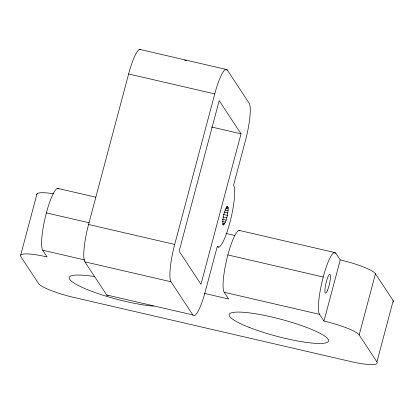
<?xml version="1.0" encoding="UTF-8"?>
<svg xmlns="http://www.w3.org/2000/svg" width="414" height="414" viewBox="0 0 414 414"><rect width="100%" height="100%" fill="white"/><g stroke="black" fill="none" stroke-linecap="round" stroke-linejoin="round"><path stroke-width="0.62" d="M228.098 210.757L228.135 207.476L227.446 206.426C223.767 211.518 222.318 218.773 222.986 224.993L223.415 225.206C226.753 221.335 227.214 215.642 228.098 210.757L224.952 210.027M20.7 255.081L36.981 193.892M108.121 295.689A32.126 5.931 -77 0 1 106.693 294.985L84.87 261.829A32.126 5.931 -77 0 1 88.57 224.497L128.625 73.971A32.126 5.931 -77 0 1 140.786 49.644M227.333 70.064L249.161 103.221A32.126 5.931 -77 0 1 245.455 140.553L233.568 185.224A32.126 5.931 -77 0 1 230.893 218.504A32.126 5.931 -77 0 1 218.716 247.111L217.288 246.413L205.406 291.078A32.126 5.931 -77 0 1 192.826 314.935L170.998 281.779A32.126 5.931 -77 0 1 174.703 244.446L214.752 93.921A32.126 5.931 -77 0 1 227.333 70.064L225.444 69.63M241.02 133.815L200.966 284.34L179.138 251.184L219.192 100.659L241.02 133.815L211.471 126.974M58.969 189.038A32.126 5.931 -77 0 0 46.394 212.894A32.126 5.931 -77 0 0 42.689 250.227L47.124 256.965A32.126 5.47 14.9 0 0 20.798 256.582L38.549 283.538A32.126 5.47 14.9 0 0 73.744 297.402L350.596 361.52A32.126 5.47 14.9 0 0 376.921 361.908L359.171 334.952A32.126 5.47 14.9 0 0 323.976 321.088L340.256 259.899L335.821 253.161L334.393 252.457L239.033 230.37A32.126 5.931 -77 0 0 226.856 258.983A32.126 5.931 -77 0 0 224.181 292.263L228.616 299.001L204.097 293.324M359.171 334.952L375.451 273.763A32.126 5.47 14.9 0 0 340.256 259.899M376.921 361.908L393.202 300.719L375.451 273.763M139.777 49.416L225.904 69.361M184.582 60.165L186.466 60.599M128.625 73.971L214.752 93.921M226.613 206.348L227.871 206.638M226.246 207.036L228.135 207.476M225.697 208.294L228.212 208.879M224.031 212.103L227.803 212.977M223.576 214.519L227.348 215.394M222.986 216.967L226.758 217.836M222.313 219.27L226.085 220.144M222.22 221.428L225.361 222.158M222.758 223.301L224.642 223.736M222.722 224.486L223.979 224.776M57.546 188.339L95.815 197.199M333.311 252.576L335.821 253.161M226.034 233.444L234.836 235.483M217.459 246.822L218.716 247.111M46.394 212.894L89.051 222.773M227.881 254.931L323.241 277.018M88.57 224.497L174.703 244.446M42.689 250.227L84.72 259.961M224.181 292.263L319.541 314.35L323.976 321.088M84.87 261.829L170.998 281.779M106.693 294.985L192.826 314.935M239.033 230.37L239.985 230.841M36.81 194.834A32.126 5.47 14.9 0 1 53.597 193.819M393.202 300.719A32.126 5.47 14.9 0 1 393.3 302.22M319.541 314.35A32.126 5.931 -77 0 1 322.216 281.065A32.126 5.931 -77 0 1 334.393 252.457M153.547 306.143A51.403 8.751 14.9 0 1 78.965 285.826A51.403 8.751 14.9 0 1 94.749 276.588M327.609 290.095A9.636 1.78 -77 0 0 330.124 274.575A9.636 1.78 -77 0 0 325.306 286.591A9.636 1.78 -77 0 0 327.609 290.095M249.057 327.334A51.403 8.751 14.9 0 0 328.214 341.571A51.403 8.751 14.9 0 0 259.242 314.402A51.403 8.751 14.9 0 0 249.057 327.334"/></g></svg>
